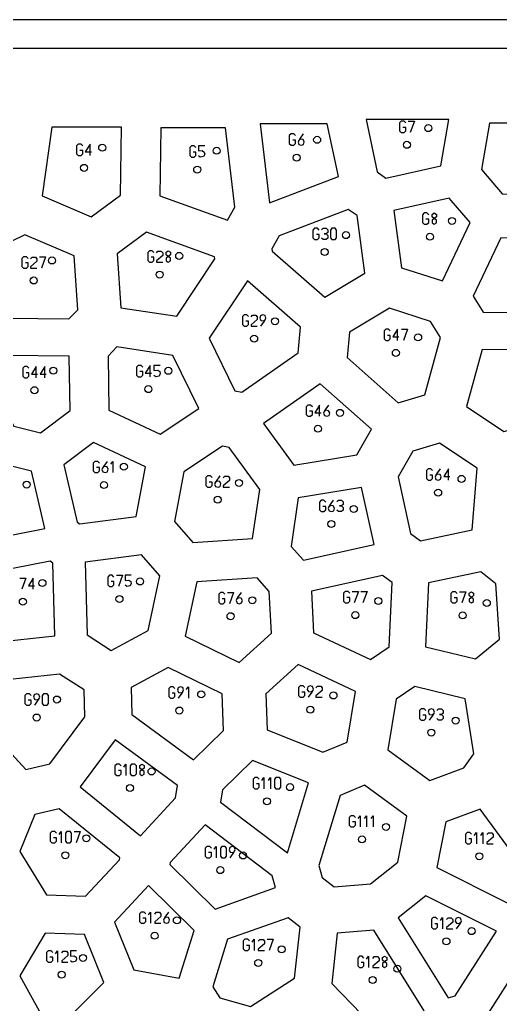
# Model space of a CAD drawing. Extents: x -13 to 2451, y -13 to 1232.
# Drawn here: x 1718.8 to 1931.5, y 795.8 to 1231.9 of the extents above; entities that cross this region are included whole.
import ezdxf

# ---------------------------------------------------------------- set-up
doc = ezdxf.new("R2010")
doc.units = 0
for name, color, linetype in [('BOARDCUT', 7, 'CONTINUOUS'), ('OUTLINES', 7, 'CONTINUOUS'), ('PINHOLES', 7, 'CONTINUOUS'), ('STOCK', 7, 'CONTINUOUS')]:
    doc.layers.add(name, color=color, linetype=linetype)

msp = doc.modelspace()

# ---------------------------------------------------------------- linework, layer by layer
at = {"layer": 'BOARDCUT'}
msp.add_lwpolyline([(0, 0), (2438.4, 0), (2438.4, 1219.2), (0, 1219.2)], close=True, dxfattribs=at)
at = {"layer": 'OUTLINES'}
for points in [[(1908.783, 1187.699), (1872.081, 1187.699), (1876.95, 1164.474), (1880.86, 1161.74), (1905.226, 1167.191), (1908.783, 1187.699)], [(1763.403, 1154.183), (1763.918, 1184.265), (1733.054, 1184.265), (1728.773, 1153.83), (1750.456, 1144.53), (1763.403, 1154.183)], [(1814.039, 1148.874), (1809.876, 1183.947), (1781.314, 1183.947), (1780.8, 1153.942), (1810.754, 1143.089), (1814.039, 1148.874)], [(1859.835, 1162.444), (1854.949, 1185.748), (1825.261, 1185.748), (1829.412, 1150.772), (1859.835, 1162.444)], [(1960.031, 1173.421), (1958.358, 1186.002), (1926.692, 1186.002), (1923.141, 1165.535), (1932.399, 1154.699), (1945.951, 1154.095), (1960.031, 1173.421)], [(1918.131, 1142.022), (1908.828, 1152.912), (1884.391, 1147.445), (1887.828, 1122.037), (1905.883, 1116.199), (1918.131, 1142.022)], [(1871.576, 1119.631), (1868.129, 1145.115), (1864.195, 1147.866), (1833.697, 1136.164), (1830.413, 1130.381), (1830.571, 1129.399), (1853.916, 1109.015), (1871.576, 1119.631)], [(1721.036, 1136.664), (1709.433, 1130.976), (1703.664, 1116.56), (1713.067, 1099.753), (1740.543, 1099.394), (1744.467, 1103.398), (1742.847, 1127.31), (1721.036, 1136.664)], [(1805.078, 1126.941), (1774.973, 1137.849), (1761.995, 1128.173), (1763.609, 1104.345), (1788.296, 1100.551), (1805.236, 1125.954), (1805.078, 1126.941)], [(1955.918, 1102.231), (1957.809, 1116.534), (1945.395, 1134.646), (1931.785, 1135.252), (1919.545, 1109.448), (1923.881, 1102.357), (1955.918, 1102.231)], [(1817.097, 1066.86), (1842.056, 1084.394), (1843.144, 1095.692), (1819.669, 1116.189), (1802.725, 1090.78), (1814.085, 1067.47), (1817.097, 1066.86)], [(1900.685, 1098.253), (1882.533, 1104.122), (1864.83, 1093.48), (1863.745, 1082.218), (1886.356, 1062.169), (1898.083, 1065.759), (1905.048, 1091.118), (1900.685, 1098.253)], [(1798.063, 1059.706), (1786.643, 1083.138), (1761.821, 1086.952), (1757.89, 1082.939), (1758.268, 1058.969), (1781.036, 1048.334), (1798.063, 1059.706)], [(1741.11, 1058.781), (1740.731, 1082.821), (1713.119, 1083.182), (1706.875, 1069.059), (1716.174, 1051.914), (1728.018, 1048.981), (1741.11, 1058.781)], [(1916.523, 1060.527), (1933.05, 1049.457), (1955.221, 1055.576), (1958.578, 1081.433), (1955.64, 1085.708), (1923.474, 1085.834), (1916.523, 1060.527)], [(1851.791, 1070.673), (1826.776, 1053.1), (1840.14, 1034.569), (1868.078, 1039.17), (1874.524, 1050.517), (1851.791, 1070.673)], [(1745.449, 1008.582), (1770.319, 1011.886), (1774.416, 1033.88), (1751.524, 1044.572), (1738.4, 1034.748), (1744.238, 1009.395), (1745.449, 1008.582)], [(1787.378, 1009.72), (1795.392, 1000.415), (1821.887, 1002.158), (1825.03, 1023.812), (1811.583, 1042.457), (1808.547, 1043.072), (1791.466, 1031.665), (1787.378, 1009.72)], [(1919.081, 1005.927), (1921.218, 1033.257), (1904.577, 1044.403), (1892.793, 1040.796), (1886.351, 1029.455), (1891.824, 1004.314), (1896.14, 1001.123), (1919.081, 1005.927)], [(1724.056, 1031.972), (1712.14, 1034.923), (1695.101, 1018.381), (1705.099, 1001.631), (1729.916, 1006.528), (1724.056, 1031.972)], [(1870.15, 1024.742), (1842.114, 1020.124), (1838.979, 998.527), (1844.349, 992.536), (1875.646, 999.498), (1870.15, 1024.742)], [(1759.337, 952.577), (1775.607, 961.368), (1780.772, 985.562), (1772.699, 994.935), (1747.702, 991.615), (1748.629, 959.413), (1759.337, 952.577)], [(1734.367, 958.972), (1733.438, 991.26), (1732.217, 992.079), (1707.296, 987.162), (1702.295, 974.881), (1712.572, 956.623), (1734.367, 958.972)], [(1848.888, 960.39), (1874.096, 948.53), (1882.306, 954.065), (1883.664, 982.588), (1879.315, 985.803), (1847.906, 978.816), (1848.888, 960.39)], [(1929.503, 982.046), (1922.857, 987.326), (1899.815, 982.501), (1898.461, 954.071), (1920.564, 948.762), (1931.236, 957.472), (1929.503, 982.046)], [(1830.269, 960.195), (1829.283, 978.701), (1823.87, 984.739), (1797.236, 982.987), (1792.082, 958.843), (1815.883, 947.253), (1830.269, 960.195)], [(1867.491, 934.408), (1842.123, 946.343), (1827.707, 933.375), (1828.339, 917.32), (1852.991, 907.466), (1863.705, 911.917), (1867.491, 934.408)], [(1747.268, 935.136), (1736.465, 942.033), (1714.536, 939.669), (1702.465, 920.486), (1721.478, 899.76), (1732.063, 902.333), (1747.552, 923.154), (1747.268, 935.136)], [(1809.038, 917.153), (1808.403, 933.278), (1784.449, 944.943), (1768.108, 936.113), (1768.391, 924.184), (1795.711, 904.088), (1809.038, 917.153)], [(1893.683, 936.512), (1885.448, 930.961), (1881.673, 908.543), (1900.367, 894.945), (1915.451, 900.507), (1919.801, 906.789), (1915.926, 931.17), (1893.683, 936.512)], [(1772.303, 870.467), (1787.795, 887.25), (1788.586, 892.724), (1761.114, 912.932), (1745.607, 892.088), (1772.303, 870.467)], [(1821.866, 903.864), (1808.511, 890.773), (1807.723, 885.317), (1837.291, 862.837), (1846.678, 893.946), (1821.866, 903.864)], [(1886.206, 858.8), (1890.195, 879.112), (1871.351, 892.82), (1860.586, 888.347), (1851.215, 857.291), (1852.638, 852.039), (1857.937, 847.851), (1874.036, 849.097), (1886.206, 858.8)], [(1762.972, 859.849), (1763.055, 860.693), (1736.203, 882.44), (1725.544, 879.849), (1718.867, 863.499), (1730.684, 844.328), (1747.992, 843.732), (1762.972, 859.849)], [(1934.504, 840.735), (1936.595, 841.65), (1941.282, 856.679), (1922.59, 882.178), (1907.436, 876.59), (1903.461, 856.347), (1934.504, 840.735)], [(1832.033, 847.474), (1830.599, 852.764), (1800.872, 875.365), (1785.351, 858.55), (1785.268, 857.709), (1805.37, 837.975), (1832.033, 847.474)], [(1795.986, 828.508), (1775.761, 848.362), (1760.749, 832.211), (1769.258, 811.069), (1789.428, 807.381), (1795.986, 828.508)], [(1911.538, 799.506), (1929.786, 828.192), (1898.563, 843.895), (1886.364, 834.168), (1908.503, 798.659), (1911.538, 799.506)], [(1842.933, 829.913), (1837.572, 834.15), (1810.79, 824.609), (1804.243, 803.515), (1807.378, 798.699), (1821.007, 794.807), (1840.44, 807.411), (1842.933, 829.913)], [(1875.608, 828.641), (1859.384, 827.386), (1856.9, 804.969), (1874.547, 786.911), (1892.234, 787.658), (1897.867, 792.941), (1875.608, 828.641)], [(1739.159, 788.642), (1756.093, 805.496), (1747.54, 826.746), (1730.108, 827.346), (1718.835, 808.401), (1728.328, 791.342), (1739.159, 788.642)], [(1972.552, 806.274), (1946.058, 820.709), (1943.957, 819.789), (1925.727, 791.132), (1954.146, 776.015), (1974.931, 799.929), (1972.552, 806.274)]]:
    msp.add_lwpolyline(points, close=True, dxfattribs=at)
at = {"layer": 'PINHOLES'}
for centre in [(1899.654, 1183.878), (1850.461, 1178.698), (1890.21, 1176.475), (1755.321, 1175.186), (1805.974, 1173.866), (1841.433, 1170.792), (1747.278, 1166.279), (1797.37, 1165.5), (1910.121, 1142.779), (1863.194, 1136.489), (1900.369, 1135.787), (1853.819, 1128.999), (1733.082, 1125.27), (1789.384, 1127.3), (1725.013, 1116.389), (1780.714, 1119.003), (1831.803, 1098.331), (1822.568, 1090.669), (1895.15, 1091.181), (1885.293, 1084.337), (1733.65, 1076.457), (1784.594, 1076.383), (1725.341, 1067.798), (1775.75, 1068.273), (1860.536, 1057.756), (1850.804, 1050.736), (1764.896, 1033.915), (1914.355, 1028.53), (1721.884, 1025.981), (1756.062, 1025.793), (1815.889, 1026.723), (1806.449, 1019.315), (1904.012, 1022.444), (1866.68, 1015.2), (1856.703, 1008.533), (1728.869, 982.393), (1772.089, 983.095), (1762.961, 975.305), (1720.19, 974.106), (1821.811, 974.765), (1877.575, 974.441), (1925.559, 973.575), (1812.114, 967.696), (1867.34, 968.177), (1914.901, 968.06), (1799.127, 933.055), (1857.681, 932.597), (1735.268, 930.802), (1789.473, 925.927), (1847.458, 926.313), (1726.312, 922.815), (1911.773, 921.455), (1901.011, 916.146), (1777.143, 898.928), (1767.625, 891.62), (1838.44, 892.007), (1828.22, 885.718), (1880.958, 874.389), (1748.307, 869.355), (1870.312, 868.853), (1738.975, 861.812), (1817.663, 861.723), (1922.223, 861.394), (1807.569, 855.234), (1788.367, 833.01), (1918.807, 828.221), (1778.495, 826.188), (1907.691, 823.7), (1834.747, 820.15), (1746.802, 816.351), (1824.36, 814.141), (1885.958, 811.56), (1737.355, 808.951), (1875.045, 806.57)]:
    msp.add_circle(centre, 1.55, dxfattribs=at)
at = {"layer": 'STOCK'}
msp.add_lwpolyline([(-12.7, -12.7), (2451.1, -12.7), (2451.1, 1231.9), (-12.7, 1231.9)], close=True, dxfattribs=at)
at = {"layer": 'TEXT'}
for points in [[(1889.66, 1186.225), (1888.91, 1186.975), (1887.66, 1186.975), (1886.91, 1186.225), (1886.91, 1182.725), (1887.66, 1181.975), (1888.91, 1181.975), (1889.66, 1182.725), (1889.66, 1184.225), (1888.41, 1184.225)], [(1890.76, 1186.975), (1893.51, 1186.975), (1891.66, 1181.975)], [(1840.883, 1180.542), (1840.133, 1181.292), (1838.883, 1181.292), (1838.133, 1180.542), (1838.133, 1177.042), (1838.883, 1176.292), (1840.133, 1176.292), (1840.883, 1177.042), (1840.883, 1178.542), (1839.633, 1178.542)], [(1844.233, 1181.292), (1842.633, 1179.042), (1841.983, 1177.692), (1842.383, 1176.592), (1843.483, 1176.292), (1844.433, 1176.692), (1844.733, 1177.792), (1844.233, 1178.792), (1842.983, 1178.942), (1842.133, 1178.192)], [(1746.728, 1176.029), (1745.978, 1176.779), (1744.728, 1176.779), (1743.978, 1176.029), (1743.978, 1172.529), (1744.728, 1171.779), (1745.978, 1171.779), (1746.728, 1172.529), (1746.728, 1174.029), (1745.478, 1174.029)], [(1749.928, 1171.779), (1749.928, 1176.779), (1747.828, 1173.379), (1750.578, 1173.379)], [(1796.82, 1175.25), (1796.07, 1176), (1794.82, 1176), (1794.07, 1175.25), (1794.07, 1171.75), (1794.82, 1171), (1796.07, 1171), (1796.82, 1171.75), (1796.82, 1173.25), (1795.57, 1173.25)], [(1800.67, 1176), (1797.92, 1176), (1797.92, 1173.75), (1799.62, 1173.9), (1800.47, 1173.3), (1800.67, 1172.4), (1800.22, 1171.3), (1798.72, 1171), (1797.92, 1171.6)], [(1899.819, 1145.537), (1899.069, 1146.287), (1897.819, 1146.287), (1897.069, 1145.537), (1897.069, 1142.037), (1897.819, 1141.287), (1899.069, 1141.287), (1899.819, 1142.037), (1899.819, 1143.537), (1898.569, 1143.537)], [(1851.344, 1138.749), (1850.594, 1139.499), (1849.344, 1139.499), (1848.594, 1138.749), (1848.594, 1135.249), (1849.344, 1134.499), (1850.594, 1134.499), (1851.344, 1135.249), (1851.344, 1136.749), (1850.094, 1136.749)], [(1852.444, 1138.799), (1853.144, 1139.499), (1854.494, 1139.499), (1855.194, 1138.799), (1855.194, 1137.649), (1854.494, 1136.999), (1853.544, 1136.999), (1854.494, 1136.999), (1855.194, 1136.349), (1855.194, 1135.199), (1854.494, 1134.499), (1853.144, 1134.499), (1852.444, 1135.199)], [(1778.239, 1128.753), (1777.489, 1129.503), (1776.239, 1129.503), (1775.489, 1128.753), (1775.489, 1125.253), (1776.239, 1124.503), (1777.489, 1124.503), (1778.239, 1125.253), (1778.239, 1126.753), (1776.989, 1126.753)], [(1722.538, 1126.139), (1721.788, 1126.889), (1720.538, 1126.889), (1719.788, 1126.139), (1719.788, 1122.639), (1720.538, 1121.889), (1721.788, 1121.889), (1722.538, 1122.639), (1722.538, 1124.139), (1721.288, 1124.139)], [(1723.638, 1125.989), (1724.288, 1126.789), (1725.738, 1126.789), (1726.388, 1125.989), (1726.388, 1124.889), (1723.638, 1122.489), (1723.638, 1121.889), (1726.388, 1121.889)], [(1727.488, 1126.889), (1730.238, 1126.889), (1728.388, 1121.889)], [(1779.339, 1128.603), (1779.989, 1129.403), (1781.439, 1129.403), (1782.089, 1128.603), (1782.089, 1127.503), (1779.339, 1125.103), (1779.339, 1124.503), (1782.089, 1124.503)], [(1820.093, 1100.419), (1819.343, 1101.169), (1818.093, 1101.169), (1817.343, 1100.419), (1817.343, 1096.919), (1818.093, 1096.169), (1819.343, 1096.169), (1820.093, 1096.919), (1820.093, 1098.419), (1818.843, 1098.419)], [(1821.193, 1100.269), (1821.843, 1101.069), (1823.293, 1101.069), (1823.943, 1100.269), (1823.943, 1099.169), (1821.193, 1096.769), (1821.193, 1096.169), (1823.943, 1096.169)], [(1825.543, 1096.169), (1827.143, 1098.419), (1827.793, 1099.769), (1827.393, 1100.869), (1826.293, 1101.169), (1825.343, 1100.769), (1825.043, 1099.669), (1825.543, 1098.669), (1826.793, 1098.519), (1827.643, 1099.269)], [(1882.818, 1094.087), (1882.068, 1094.837), (1880.818, 1094.837), (1880.068, 1094.087), (1880.068, 1090.587), (1880.818, 1089.837), (1882.068, 1089.837), (1882.818, 1090.587), (1882.818, 1092.087), (1881.568, 1092.087)], [(1886.018, 1089.837), (1886.018, 1094.837), (1883.918, 1091.437), (1886.668, 1091.437)], [(1887.768, 1094.837), (1890.518, 1094.837), (1888.668, 1089.837)], [(1722.866, 1077.548), (1722.116, 1078.298), (1720.866, 1078.298), (1720.116, 1077.548), (1720.116, 1074.048), (1720.866, 1073.298), (1722.116, 1073.298), (1722.866, 1074.048), (1722.866, 1075.548), (1721.616, 1075.548)], [(1726.066, 1073.298), (1726.066, 1078.298), (1723.966, 1074.898), (1726.716, 1074.898)], [(1729.916, 1073.298), (1729.916, 1078.298), (1727.816, 1074.898), (1730.566, 1074.898)], [(1773.275, 1078.023), (1772.525, 1078.773), (1771.275, 1078.773), (1770.525, 1078.023), (1770.525, 1074.523), (1771.275, 1073.773), (1772.525, 1073.773), (1773.275, 1074.523), (1773.275, 1076.023), (1772.025, 1076.023)], [(1776.475, 1073.773), (1776.475, 1078.773), (1774.375, 1075.373), (1777.125, 1075.373)], [(1780.975, 1078.773), (1778.225, 1078.773), (1778.225, 1076.523), (1779.925, 1076.673), (1780.775, 1076.073), (1780.975, 1075.173), (1780.525, 1074.073), (1779.025, 1073.773), (1778.225, 1074.373)], [(1848.329, 1060.486), (1847.579, 1061.236), (1846.329, 1061.236), (1845.579, 1060.486), (1845.579, 1056.986), (1846.329, 1056.236), (1847.579, 1056.236), (1848.329, 1056.986), (1848.329, 1058.486), (1847.079, 1058.486)], [(1851.529, 1056.236), (1851.529, 1061.236), (1849.429, 1057.836), (1852.179, 1057.836)], [(1855.529, 1061.236), (1853.929, 1058.986), (1853.279, 1057.636), (1853.679, 1056.536), (1854.779, 1056.236), (1855.729, 1056.636), (1856.029, 1057.736), (1855.529, 1058.736), (1854.279, 1058.886), (1853.429, 1058.136)], [(1754.087, 1035.543), (1753.337, 1036.293), (1752.087, 1036.293), (1751.337, 1035.543), (1751.337, 1032.043), (1752.087, 1031.293), (1753.337, 1031.293), (1754.087, 1032.043), (1754.087, 1033.543), (1752.837, 1033.543)], [(1757.437, 1036.293), (1755.837, 1034.043), (1755.187, 1032.693), (1755.587, 1031.593), (1756.687, 1031.293), (1757.637, 1031.693), (1757.937, 1032.793), (1757.437, 1033.793), (1756.187, 1033.943), (1755.337, 1033.193)], [(1759.137, 1035.043), (1760.037, 1036.293), (1760.037, 1031.293)], [(1803.974, 1029.065), (1803.224, 1029.815), (1801.974, 1029.815), (1801.224, 1029.065), (1801.224, 1025.565), (1801.974, 1024.815), (1803.224, 1024.815), (1803.974, 1025.565), (1803.974, 1027.065), (1802.724, 1027.065)], [(1807.324, 1029.815), (1805.724, 1027.565), (1805.074, 1026.215), (1805.474, 1025.115), (1806.574, 1024.815), (1807.524, 1025.215), (1807.824, 1026.315), (1807.324, 1027.315), (1806.074, 1027.465), (1805.224, 1026.715)], [(1808.924, 1028.915), (1809.574, 1029.715), (1811.024, 1029.715), (1811.674, 1028.915), (1811.674, 1027.815), (1808.924, 1025.415), (1808.924, 1024.815), (1811.674, 1024.815)], [(1901.537, 1032.194), (1900.787, 1032.944), (1899.537, 1032.944), (1898.787, 1032.194), (1898.787, 1028.694), (1899.537, 1027.944), (1900.787, 1027.944), (1901.537, 1028.694), (1901.537, 1030.194), (1900.287, 1030.194)], [(1904.887, 1032.944), (1903.287, 1030.694), (1902.637, 1029.344), (1903.037, 1028.244), (1904.137, 1027.944), (1905.087, 1028.344), (1905.387, 1029.444), (1904.887, 1030.444), (1903.637, 1030.594), (1902.787, 1029.844)], [(1908.587, 1027.944), (1908.587, 1032.944), (1906.487, 1029.544), (1909.237, 1029.544)], [(1854.228, 1018.283), (1853.478, 1019.033), (1852.228, 1019.033), (1851.478, 1018.283), (1851.478, 1014.783), (1852.228, 1014.033), (1853.478, 1014.033), (1854.228, 1014.783), (1854.228, 1016.283), (1852.978, 1016.283)], [(1857.578, 1019.033), (1855.978, 1016.783), (1855.328, 1015.433), (1855.728, 1014.333), (1856.828, 1014.033), (1857.778, 1014.433), (1858.078, 1015.533), (1857.578, 1016.533), (1856.328, 1016.683), (1855.478, 1015.933)], [(1859.178, 1018.333), (1859.878, 1019.033), (1861.228, 1019.033), (1861.928, 1018.333), (1861.928, 1017.183), (1861.228, 1016.533), (1860.278, 1016.533), (1861.228, 1016.533), (1861.928, 1015.883), (1861.928, 1014.733), (1861.228, 1014.033), (1859.878, 1014.033), (1859.178, 1014.733)], [(1760.486, 985.055), (1759.736, 985.805), (1758.486, 985.805), (1757.736, 985.055), (1757.736, 981.555), (1758.486, 980.805), (1759.736, 980.805), (1760.486, 981.555), (1760.486, 983.055), (1759.236, 983.055)], [(1761.586, 985.805), (1764.336, 985.805), (1762.486, 980.805)], [(1768.186, 985.805), (1765.436, 985.805), (1765.436, 983.555), (1767.136, 983.705), (1767.986, 983.105), (1768.186, 982.205), (1767.736, 981.105), (1766.236, 980.805), (1765.436, 981.405)], [(1718.815, 984.606), (1721.565, 984.606), (1719.715, 979.606)], [(1724.765, 979.606), (1724.765, 984.606), (1722.665, 981.206), (1725.415, 981.206)], [(1809.639, 977.446), (1808.889, 978.196), (1807.639, 978.196), (1806.889, 977.446), (1806.889, 973.946), (1807.639, 973.196), (1808.889, 973.196), (1809.639, 973.946), (1809.639, 975.446), (1808.389, 975.446)], [(1810.739, 978.196), (1813.489, 978.196), (1811.639, 973.196)], [(1816.839, 978.196), (1815.239, 975.946), (1814.589, 974.596), (1814.989, 973.496), (1816.089, 973.196), (1817.039, 973.596), (1817.339, 974.696), (1816.839, 975.696), (1815.589, 975.846), (1814.739, 975.096)], [(1864.865, 977.927), (1864.115, 978.677), (1862.865, 978.677), (1862.115, 977.927), (1862.115, 974.427), (1862.865, 973.677), (1864.115, 973.677), (1864.865, 974.427), (1864.865, 975.927), (1863.615, 975.927)], [(1865.965, 978.677), (1868.715, 978.677), (1866.865, 973.677)], [(1869.815, 978.677), (1872.565, 978.677), (1870.715, 973.677)], [(1912.426, 977.81), (1911.676, 978.56), (1910.426, 978.56), (1909.676, 977.81), (1909.676, 974.31), (1910.426, 973.56), (1911.676, 973.56), (1912.426, 974.31), (1912.426, 975.81), (1911.176, 975.81)], [(1913.526, 978.56), (1916.276, 978.56), (1914.426, 973.56)], [(1723.837, 932.565), (1723.087, 933.315), (1721.837, 933.315), (1721.087, 932.565), (1721.087, 929.065), (1721.837, 928.315), (1723.087, 928.315), (1723.837, 929.065), (1723.837, 930.565), (1722.587, 930.565)], [(1725.437, 928.315), (1727.037, 930.565), (1727.687, 931.915), (1727.287, 933.015), (1726.187, 933.315), (1725.237, 932.915), (1724.937, 931.815), (1725.437, 930.815), (1726.687, 930.665), (1727.537, 931.415)], [(1787.498, 935.677), (1786.748, 936.427), (1785.498, 936.427), (1784.748, 935.677), (1784.748, 932.177), (1785.498, 931.427), (1786.748, 931.427), (1787.498, 932.177), (1787.498, 933.677), (1786.248, 933.677)], [(1789.098, 931.427), (1790.698, 933.677), (1791.348, 935.027), (1790.948, 936.127), (1789.848, 936.427), (1788.898, 936.027), (1788.598, 934.927), (1789.098, 933.927), (1790.348, 933.777), (1791.198, 934.527)], [(1792.548, 935.177), (1793.448, 936.427), (1793.448, 931.427)], [(1844.983, 936.063), (1844.233, 936.813), (1842.983, 936.813), (1842.233, 936.063), (1842.233, 932.563), (1842.983, 931.813), (1844.233, 931.813), (1844.983, 932.563), (1844.983, 934.063), (1843.733, 934.063)], [(1846.583, 931.813), (1848.183, 934.063), (1848.833, 935.413), (1848.433, 936.513), (1847.333, 936.813), (1846.383, 936.413), (1846.083, 935.313), (1846.583, 934.313), (1847.833, 934.163), (1848.683, 934.913)], [(1849.933, 935.913), (1850.583, 936.713), (1852.033, 936.713), (1852.683, 935.913), (1852.683, 934.813), (1849.933, 932.413), (1849.933, 931.813), (1852.683, 931.813)], [(1898.536, 925.896), (1897.786, 926.646), (1896.536, 926.646), (1895.786, 925.896), (1895.786, 922.396), (1896.536, 921.646), (1897.786, 921.646), (1898.536, 922.396), (1898.536, 923.896), (1897.286, 923.896)], [(1900.136, 921.646), (1901.736, 923.896), (1902.386, 925.246), (1901.986, 926.346), (1900.886, 926.646), (1899.936, 926.246), (1899.636, 925.146), (1900.136, 924.146), (1901.386, 923.996), (1902.236, 924.746)], [(1903.486, 925.946), (1904.186, 926.646), (1905.536, 926.646), (1906.236, 925.946), (1906.236, 924.796), (1905.536, 924.146), (1904.586, 924.146), (1905.536, 924.146), (1906.236, 923.496), (1906.236, 922.346), (1905.536, 921.646), (1904.186, 921.646), (1903.486, 922.346)], [(1763.725, 901.37), (1762.975, 902.12), (1761.725, 902.12), (1760.975, 901.37), (1760.975, 897.87), (1761.725, 897.12), (1762.975, 897.12), (1763.725, 897.87), (1763.725, 899.37), (1762.475, 899.37)], [(1764.925, 900.87), (1765.825, 902.12), (1765.825, 897.12)], [(1824.82, 895.468), (1824.07, 896.218), (1822.82, 896.218), (1822.07, 895.468), (1822.07, 891.968), (1822.82, 891.218), (1824.07, 891.218), (1824.82, 891.968), (1824.82, 893.468), (1823.57, 893.468)], [(1826.02, 894.968), (1826.92, 896.218), (1826.92, 891.218)], [(1828.87, 894.968), (1829.77, 896.218), (1829.77, 891.218)], [(1867.412, 878.603), (1866.662, 879.353), (1865.412, 879.353), (1864.662, 878.603), (1864.662, 875.103), (1865.412, 874.353), (1866.662, 874.353), (1867.412, 875.103), (1867.412, 876.603), (1866.162, 876.603)], [(1868.612, 878.103), (1869.512, 879.353), (1869.512, 874.353)], [(1871.462, 878.103), (1872.362, 879.353), (1872.362, 874.353)], [(1874.312, 878.103), (1875.212, 879.353), (1875.212, 874.353)], [(1735.075, 871.562), (1734.325, 872.312), (1733.075, 872.312), (1732.325, 871.562), (1732.325, 868.062), (1733.075, 867.312), (1734.325, 867.312), (1735.075, 868.062), (1735.075, 869.562), (1733.825, 869.562)], [(1736.275, 871.062), (1737.175, 872.312), (1737.175, 867.312)], [(1742.875, 872.312), (1745.625, 872.312), (1743.775, 867.312)], [(1918.823, 871.144), (1918.073, 871.894), (1916.823, 871.894), (1916.073, 871.144), (1916.073, 867.644), (1916.823, 866.894), (1918.073, 866.894), (1918.823, 867.644), (1918.823, 869.144), (1917.573, 869.144)], [(1920.023, 870.644), (1920.923, 871.894), (1920.923, 866.894)], [(1922.873, 870.644), (1923.773, 871.894), (1923.773, 866.894)], [(1925.623, 870.994), (1926.273, 871.794), (1927.723, 871.794), (1928.373, 870.994), (1928.373, 869.894), (1925.623, 867.494), (1925.623, 866.894), (1928.373, 866.894)], [(1803.669, 864.984), (1802.919, 865.734), (1801.669, 865.734), (1800.919, 864.984), (1800.919, 861.484), (1801.669, 860.734), (1802.919, 860.734), (1803.669, 861.484), (1803.669, 862.984), (1802.419, 862.984)], [(1804.869, 864.484), (1805.769, 865.734), (1805.769, 860.734)], [(1811.969, 860.734), (1813.569, 862.984), (1814.219, 864.334), (1813.819, 865.434), (1812.719, 865.734), (1811.769, 865.334), (1811.469, 864.234), (1811.969, 863.234), (1813.219, 863.084), (1814.069, 863.834)], [(1774.595, 835.938), (1773.845, 836.688), (1772.595, 836.688), (1771.845, 835.938), (1771.845, 832.438), (1772.595, 831.688), (1773.845, 831.688), (1774.595, 832.438), (1774.595, 833.938), (1773.345, 833.938)], [(1775.795, 835.438), (1776.695, 836.688), (1776.695, 831.688)], [(1778.545, 835.788), (1779.195, 836.588), (1780.645, 836.588), (1781.295, 835.788), (1781.295, 834.688), (1778.545, 832.288), (1778.545, 831.688), (1781.295, 831.688)], [(1784.645, 836.688), (1783.045, 834.438), (1782.395, 833.088), (1782.795, 831.988), (1783.895, 831.688), (1784.845, 832.088), (1785.145, 833.188), (1784.645, 834.188), (1783.395, 834.338), (1782.545, 833.588)], [(1903.791, 833.45), (1903.041, 834.2), (1901.791, 834.2), (1901.041, 833.45), (1901.041, 829.95), (1901.791, 829.2), (1903.041, 829.2), (1903.791, 829.95), (1903.791, 831.45), (1902.541, 831.45)], [(1904.991, 832.95), (1905.891, 834.2), (1905.891, 829.2)], [(1907.741, 833.3), (1908.391, 834.1), (1909.841, 834.1), (1910.491, 833.3), (1910.491, 832.2), (1907.741, 829.8), (1907.741, 829.2), (1910.491, 829.2)], [(1912.091, 829.2), (1913.691, 831.45), (1914.341, 832.8), (1913.941, 833.9), (1912.841, 834.2), (1911.891, 833.8), (1911.591, 832.7), (1912.091, 831.7), (1913.341, 831.55), (1914.191, 832.3)], [(1820.46, 823.891), (1819.71, 824.641), (1818.46, 824.641), (1817.71, 823.891), (1817.71, 820.391), (1818.46, 819.641), (1819.71, 819.641), (1820.46, 820.391), (1820.46, 821.891), (1819.21, 821.891)], [(1821.66, 823.391), (1822.56, 824.641), (1822.56, 819.641)], [(1824.41, 823.741), (1825.06, 824.541), (1826.51, 824.541), (1827.16, 823.741), (1827.16, 822.641), (1824.41, 820.241), (1824.41, 819.641), (1827.16, 819.641)], [(1828.26, 824.641), (1831.01, 824.641), (1829.16, 819.641)], [(1733.455, 818.701), (1732.705, 819.451), (1731.455, 819.451), (1730.705, 818.701), (1730.705, 815.201), (1731.455, 814.451), (1732.705, 814.451), (1733.455, 815.201), (1733.455, 816.701), (1732.205, 816.701)], [(1734.655, 818.201), (1735.555, 819.451), (1735.555, 814.451)], [(1737.405, 818.551), (1738.055, 819.351), (1739.505, 819.351), (1740.155, 818.551), (1740.155, 817.451), (1737.405, 815.051), (1737.405, 814.451), (1740.155, 814.451)], [(1744.005, 819.451), (1741.255, 819.451), (1741.255, 817.201), (1742.955, 817.351), (1743.805, 816.751), (1744.005, 815.851), (1743.555, 814.751), (1742.055, 814.451), (1741.255, 815.051)], [(1871.145, 816.32), (1870.395, 817.07), (1869.145, 817.07), (1868.395, 816.32), (1868.395, 812.82), (1869.145, 812.07), (1870.395, 812.07), (1871.145, 812.82), (1871.145, 814.32), (1869.895, 814.32)], [(1872.345, 815.82), (1873.245, 817.07), (1873.245, 812.07)], [(1875.095, 816.17), (1875.745, 816.97), (1877.195, 816.97), (1877.845, 816.17), (1877.845, 815.07), (1875.095, 812.67), (1875.095, 812.07), (1877.845, 812.07)]]:
    msp.add_lwpolyline(points, dxfattribs=at)
for points in [[(1902.294, 1143.787), (1901.319, 1144.537), (1901.319, 1145.687), (1902.294, 1146.287), (1903.269, 1145.687), (1903.269, 1144.537), (1902.294, 1143.787), (1901.319, 1143.037), (1901.319, 1141.887), (1902.294, 1141.287), (1903.269, 1141.887), (1903.269, 1143.037)], [(1856.894, 1134.499), (1858.444, 1134.499), (1859.044, 1135.249), (1859.044, 1138.749), (1858.444, 1139.499), (1856.894, 1139.499), (1856.294, 1138.749), (1856.294, 1135.249)], [(1784.564, 1127.003), (1783.589, 1127.753), (1783.589, 1128.903), (1784.564, 1129.503), (1785.539, 1128.903), (1785.539, 1127.753), (1784.564, 1127.003), (1783.589, 1126.253), (1783.589, 1125.103), (1784.564, 1124.503), (1785.539, 1125.103), (1785.539, 1126.253)], [(1918.751, 976.06), (1917.776, 976.81), (1917.776, 977.96), (1918.751, 978.56), (1919.726, 977.96), (1919.726, 976.81), (1918.751, 976.06), (1917.776, 975.31), (1917.776, 974.16), (1918.751, 973.56), (1919.726, 974.16), (1919.726, 975.31)], [(1729.387, 928.315), (1730.937, 928.315), (1731.537, 929.065), (1731.537, 932.565), (1730.937, 933.315), (1729.387, 933.315), (1728.787, 932.565), (1728.787, 929.065)], [(1768.275, 897.12), (1769.825, 897.12), (1770.425, 897.87), (1770.425, 901.37), (1769.825, 902.12), (1768.275, 902.12), (1767.675, 901.37), (1767.675, 897.87)], [(1772.9, 899.62), (1771.925, 900.37), (1771.925, 901.52), (1772.9, 902.12), (1773.875, 901.52), (1773.875, 900.37), (1772.9, 899.62), (1771.925, 898.87), (1771.925, 897.72), (1772.9, 897.12), (1773.875, 897.72), (1773.875, 898.87)], [(1832.22, 891.218), (1833.77, 891.218), (1834.37, 891.968), (1834.37, 895.468), (1833.77, 896.218), (1832.22, 896.218), (1831.62, 895.468), (1831.62, 891.968)], [(1739.625, 867.312), (1741.175, 867.312), (1741.775, 868.062), (1741.775, 871.562), (1741.175, 872.312), (1739.625, 872.312), (1739.025, 871.562), (1739.025, 868.062)], [(1808.219, 860.734), (1809.769, 860.734), (1810.369, 861.484), (1810.369, 864.984), (1809.769, 865.734), (1808.219, 865.734), (1807.619, 864.984), (1807.619, 861.484)], [(1880.32, 814.57), (1879.345, 815.32), (1879.345, 816.47), (1880.32, 817.07), (1881.295, 816.47), (1881.295, 815.32), (1880.32, 814.57), (1879.345, 813.82), (1879.345, 812.67), (1880.32, 812.07), (1881.295, 812.67), (1881.295, 813.82)]]:
    msp.add_lwpolyline(points, close=True, dxfattribs=at)

doc.saveas('drawing.dxf')
